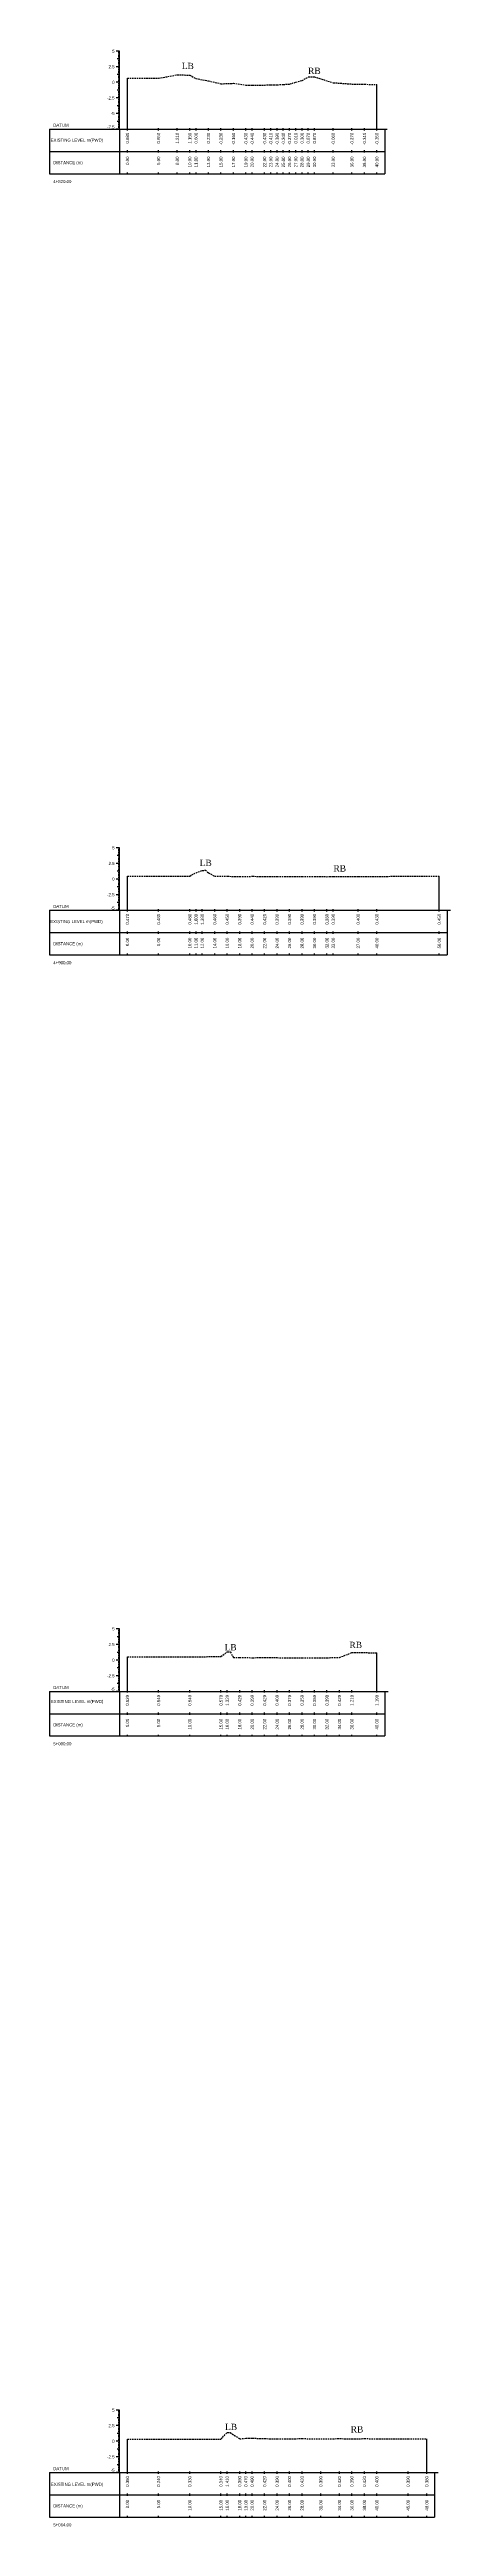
# Model space of a CAD drawing. Header units: inches. Extents: x 6579 to 9220, y -2276 to -1013.
# Drawn here: x 9155.2 to 9219.5, y -1494.5 to -1098.1 of the extents above; entities that cross this region are included whole.
import ezdxf
from ezdxf.enums import TextEntityAlignment as Align

# ---------------------------------------------------------------- set-up
doc = ezdxf.new("R2010")
doc.units = ezdxf.units.IN
doc.header["$MEASUREMENT"] = 0
doc.linetypes.add('HIDDEN', pattern=[0.375, 0.25, -0.125])
doc.layers.add('CS_Drawing', color=7, linetype='Continuous')
doc.layers.add('GL', color=3, linetype='HIDDEN')
doc.styles.add('romans', font='romans.shx')

msp = doc.modelspace()

# ---------------------------------------------------------------- linework, layer by layer
at = {"layer": 'CS_Drawing'}
for p, q in [((9166.45, -1098.39), (9165.89, -1098.39)), ((9166.45, -1100.89), (9165.89, -1100.89)), ((9166.45, -1098.39), (9166.06, -1098.39)), ((9166.45, -1099.64), (9166.06, -1099.64)), ((9166.45, -1100.89), (9166.06, -1100.89)), ((9166.45, -1098.39), (9166.22, -1098.39)), ((9166.45, -1098.64), (9166.22, -1098.64)), ((9166.45, -1098.89), (9166.22, -1098.89)), ((9166.45, -1099.14), (9166.22, -1099.14)), ((9166.45, -1099.39), (9166.22, -1099.39)), ((9166.45, -1099.64), (9166.22, -1099.64)), ((9166.45, -1099.89), (9166.22, -1099.89)), ((9166.45, -1100.14), (9166.22, -1100.14)), ((9166.45, -1100.39), (9166.22, -1100.39)), ((9166.45, -1100.64), (9166.22, -1100.64)), ((9166.45, -1100.89), (9166.22, -1100.89)), ((9166.45, -1101.14), (9166.22, -1101.14)), ((9166.45, -1101.39), (9166.22, -1101.39)), ((9166.45, -1101.64), (9166.22, -1101.64)), ((9166.45, -1101.89), (9166.22, -1101.89)), ((9166.45, -1110.89), (9166.45, -1098.39)), ((9166.45, -1103.39), (9165.89, -1103.39)), ((9166.45, -1105.89), (9165.89, -1105.89)), ((9166.45, -1102.14), (9166.06, -1102.14)), ((9166.45, -1103.39), (9166.06, -1103.39)), ((9166.45, -1104.64), (9166.06, -1104.64)), ((9166.45, -1105.89), (9166.06, -1105.89)), ((9166.45, -1102.14), (9166.22, -1102.14)), ((9166.45, -1102.39), (9166.22, -1102.39)), ((9166.45, -1102.64), (9166.22, -1102.64)), ((9166.45, -1102.89), (9166.22, -1102.89)), ((9166.45, -1103.14), (9166.22, -1103.14)), ((9166.45, -1103.39), (9166.22, -1103.39)), ((9166.45, -1103.64), (9166.22, -1103.64)), ((9166.45, -1103.89), (9166.22, -1103.89)), ((9166.45, -1104.14), (9166.22, -1104.14)), ((9166.45, -1104.39), (9166.22, -1104.39)), ((9166.45, -1104.64), (9166.22, -1104.64)), ((9166.45, -1104.89), (9166.22, -1104.89)), ((9166.45, -1105.14), (9166.22, -1105.14)), ((9166.45, -1105.39), (9166.22, -1105.39)), ((9166.45, -1105.64), (9166.22, -1105.64)), ((9166.45, -1105.89), (9166.22, -1105.89)), ((9167.7, -1110.89), (9167.7, -1102.71)), ((9207.7, -1110.89), (9207.7, -1103.74)), ((9166.45, -1108.39), (9165.89, -1108.39)), ((9166.45, -1107.14), (9166.06, -1107.14)), ((9166.45, -1108.39), (9166.06, -1108.39)), ((9166.45, -1109.64), (9166.06, -1109.64)), ((9166.45, -1106.14), (9166.22, -1106.14)), ((9166.45, -1106.39), (9166.22, -1106.39)), ((9166.45, -1106.64), (9166.22, -1106.64)), ((9166.45, -1106.89), (9166.22, -1106.89)), ((9166.45, -1107.14), (9166.22, -1107.14)), ((9166.45, -1107.39), (9166.22, -1107.39)), ((9166.45, -1107.64), (9166.22, -1107.64)), ((9166.45, -1107.89), (9166.22, -1107.89)), ((9166.45, -1108.14), (9166.22, -1108.14)), ((9166.45, -1108.39), (9166.22, -1108.39)), ((9166.45, -1108.64), (9166.22, -1108.64)), ((9166.45, -1108.89), (9166.22, -1108.89)), ((9166.45, -1109.14), (9166.22, -1109.14)), ((9166.45, -1109.39), (9166.22, -1109.39)), ((9166.45, -1109.64), (9166.22, -1109.64)), ((9155.2, -1110.89), (9166.45, -1110.89)), ((9155.2, -1110.89), (9155.2, -1118.02)), ((9166.45, -1110.89), (9165.89, -1110.89)), ((9166.45, -1110.89), (9166.06, -1110.89)), ((9166.45, -1109.89), (9166.22, -1109.89)), ((9166.45, -1110.14), (9166.22, -1110.14)), ((9166.45, -1110.39), (9166.22, -1110.39)), ((9166.45, -1110.64), (9166.22, -1110.64)), ((9166.45, -1110.89), (9166.22, -1110.89)), ((9166.45, -1110.89), (9208.95, -1110.89)), ((9166.45, -1110.89), (9166.45, -1118.02)), ((9167.7, -1111.08), (9167.7, -1110.71)), ((9172.7, -1111.08), (9172.7, -1110.71)), ((9175.7, -1111.08), (9175.7, -1110.71)), ((9177.7, -1111.08), (9177.7, -1110.71)), ((9178.7, -1111.08), (9178.7, -1110.71)), ((9180.7, -1111.08), (9180.7, -1110.71)), ((9182.7, -1111.08), (9182.7, -1110.71)), ((9184.7, -1111.08), (9184.7, -1110.71)), ((9186.7, -1111.08), (9186.7, -1110.71)), ((9187.7, -1111.08), (9187.7, -1110.71)), ((9189.7, -1111.08), (9189.7, -1110.71)), ((9190.7, -1111.08), (9190.7, -1110.71)), ((9191.7, -1111.08), (9191.7, -1110.71)), ((9192.7, -1111.08), (9192.7, -1110.71)), ((9193.7, -1111.08), (9193.7, -1110.71)), ((9194.7, -1111.08), (9194.7, -1110.71)), ((9195.7, -1111.08), (9195.7, -1110.71)), ((9196.7, -1111.08), (9196.7, -1110.71)), ((9197.7, -1111.08), (9197.7, -1110.71)), ((9200.7, -1111.08), (9200.7, -1110.71)), ((9203.7, -1111.08), (9203.7, -1110.71)), ((9205.7, -1111.08), (9205.7, -1110.71)), ((9207.7, -1111.08), (9207.7, -1110.71)), ((9208.95, -1110.89), (9209.34, -1110.89)), ((9208.95, -1110.89), (9209.17, -1110.89)), ((9208.95, -1110.89), (9208.95, -1118.02)), ((9155.2, -1114.46), (9166.45, -1114.46)), ((9166.45, -1114.46), (9208.95, -1114.46)), ((9166.45, -1114.46), (9208.95, -1114.46)), ((9167.7, -1114.64), (9167.7, -1114.27)), ((9172.7, -1114.64), (9172.7, -1114.27)), ((9175.7, -1114.64), (9175.7, -1114.27)), ((9177.7, -1114.64), (9177.7, -1114.27)), ((9178.7, -1114.64), (9178.7, -1114.27)), ((9180.7, -1114.64), (9180.7, -1114.27)), ((9182.7, -1114.64), (9182.7, -1114.27)), ((9184.7, -1114.64), (9184.7, -1114.27)), ((9186.7, -1114.64), (9186.7, -1114.27)), ((9187.7, -1114.64), (9187.7, -1114.27)), ((9189.7, -1114.64), (9189.7, -1114.27)), ((9190.7, -1114.64), (9190.7, -1114.27)), ((9191.7, -1114.64), (9191.7, -1114.27)), ((9192.7, -1114.64), (9192.7, -1114.27)), ((9193.7, -1114.64), (9193.7, -1114.27)), ((9194.7, -1114.64), (9194.7, -1114.27)), ((9195.7, -1114.64), (9195.7, -1114.27)), ((9196.7, -1114.64), (9196.7, -1114.27)), ((9197.7, -1114.64), (9197.7, -1114.27)), ((9200.7, -1114.64), (9200.7, -1114.27)), ((9203.7, -1114.64), (9203.7, -1114.27)), ((9205.7, -1114.64), (9205.7, -1114.27)), ((9207.7, -1114.64), (9207.7, -1114.27)), ((9155.2, -1118.02), (9166.45, -1118.02)), ((9166.45, -1118.02), (9208.95, -1118.02)), ((9167.7, -1118.02), (9167.7, -1117.83)), ((9172.7, -1118.02), (9172.7, -1117.83)), ((9175.7, -1118.02), (9175.7, -1117.83)), ((9177.7, -1118.02), (9177.7, -1117.83)), ((9178.7, -1118.02), (9178.7, -1117.83)), ((9180.7, -1118.02), (9180.7, -1117.83)), ((9182.7, -1118.02), (9182.7, -1117.83)), ((9184.7, -1118.02), (9184.7, -1117.83)), ((9186.7, -1118.02), (9186.7, -1117.83)), ((9187.7, -1118.02), (9187.7, -1117.83)), ((9189.7, -1118.02), (9189.7, -1117.83)), ((9190.7, -1118.02), (9190.7, -1117.83)), ((9191.7, -1118.02), (9191.7, -1117.83)), ((9192.7, -1118.02), (9192.7, -1117.83)), ((9193.7, -1118.02), (9193.7, -1117.83)), ((9194.7, -1118.02), (9194.7, -1117.83)), ((9195.7, -1118.02), (9195.7, -1117.83)), ((9196.7, -1118.02), (9196.7, -1117.83)), ((9197.7, -1118.02), (9197.7, -1117.83)), ((9200.7, -1118.02), (9200.7, -1117.83)), ((9203.7, -1118.02), (9203.7, -1117.83)), ((9205.7, -1118.02), (9205.7, -1117.83)), ((9207.7, -1118.02), (9207.7, -1117.83)), ((9166.45, -1225.89), (9165.89, -1225.89)), ((9166.45, -1228.39), (9165.89, -1228.39)), ((9166.45, -1225.89), (9166.06, -1225.89)), ((9166.45, -1227.14), (9166.06, -1227.14)), ((9166.45, -1228.39), (9166.06, -1228.39)), ((9166.45, -1225.89), (9166.22, -1225.89)), ((9166.45, -1226.14), (9166.22, -1226.14)), ((9166.45, -1226.39), (9166.22, -1226.39)), ((9166.45, -1226.64), (9166.22, -1226.64)), ((9166.45, -1226.89), (9166.22, -1226.89)), ((9166.45, -1227.14), (9166.22, -1227.14)), ((9166.45, -1227.39), (9166.22, -1227.39)), ((9166.45, -1227.64), (9166.22, -1227.64)), ((9166.45, -1227.89), (9166.22, -1227.89)), ((9166.45, -1228.14), (9166.22, -1228.14)), ((9166.45, -1228.39), (9166.22, -1228.39)), ((9166.45, -1228.64), (9166.22, -1228.64)), ((9166.45, -1235.89), (9166.45, -1225.89)), ((9166.45, -1230.89), (9165.89, -1230.89)), ((9166.45, -1229.64), (9166.06, -1229.64)), ((9166.45, -1230.89), (9166.06, -1230.89)), ((9166.45, -1232.14), (9166.06, -1232.14)), ((9166.45, -1228.89), (9166.22, -1228.89)), ((9166.45, -1229.14), (9166.22, -1229.14)), ((9166.45, -1229.39), (9166.22, -1229.39)), ((9166.45, -1229.64), (9166.22, -1229.64)), ((9166.45, -1229.89), (9166.22, -1229.89)), ((9166.45, -1230.14), (9166.22, -1230.14)), ((9166.45, -1230.39), (9166.22, -1230.39)), ((9166.45, -1230.64), (9166.22, -1230.64)), ((9166.45, -1230.89), (9166.22, -1230.89)), ((9166.45, -1231.14), (9166.22, -1231.14)), ((9166.45, -1231.39), (9166.22, -1231.39)), ((9166.45, -1231.64), (9166.22, -1231.64)), ((9166.45, -1231.89), (9166.22, -1231.89)), ((9166.45, -1232.14), (9166.22, -1232.14)), ((9166.45, -1232.39), (9166.22, -1232.39)), ((9166.45, -1232.64), (9166.22, -1232.64)), ((9167.7, -1235.89), (9167.7, -1230.42)), ((9217.7, -1235.89), (9217.7, -1230.44)), ((9155.2, -1235.89), (9166.45, -1235.89)), ((9155.2, -1235.89), (9155.2, -1243.02)), ((9166.45, -1233.39), (9165.89, -1233.39)), ((9166.45, -1235.89), (9165.89, -1235.89)), ((9166.45, -1233.39), (9166.06, -1233.39)), ((9166.45, -1234.64), (9166.06, -1234.64)), ((9166.45, -1235.89), (9166.06, -1235.89)), ((9166.45, -1232.89), (9166.22, -1232.89)), ((9166.45, -1233.14), (9166.22, -1233.14)), ((9166.45, -1233.39), (9166.22, -1233.39)), ((9166.45, -1233.64), (9166.22, -1233.64)), ((9166.45, -1233.89), (9166.22, -1233.89)), ((9166.45, -1234.14), (9166.22, -1234.14)), ((9166.45, -1234.39), (9166.22, -1234.39)), ((9166.45, -1234.64), (9166.22, -1234.64)), ((9166.45, -1234.89), (9166.22, -1234.89)), ((9166.45, -1235.14), (9166.22, -1235.14)), ((9166.45, -1235.39), (9166.22, -1235.39)), ((9166.45, -1235.64), (9166.22, -1235.64)), ((9166.45, -1235.89), (9166.22, -1235.89)), ((9166.45, -1235.89), (9218.95, -1235.89)), ((9166.45, -1235.89), (9166.45, -1243.02)), ((9167.7, -1236.08), (9167.7, -1235.71)), ((9172.7, -1236.08), (9172.7, -1235.71)), ((9177.7, -1236.08), (9177.7, -1235.71)), ((9178.7, -1236.08), (9178.7, -1235.71)), ((9179.7, -1236.08), (9179.7, -1235.71)), ((9181.7, -1236.08), (9181.7, -1235.71)), ((9183.7, -1236.08), (9183.7, -1235.71)), ((9185.7, -1236.08), (9185.7, -1235.71)), ((9187.7, -1236.08), (9187.7, -1235.71)), ((9189.7, -1236.08), (9189.7, -1235.71)), ((9191.7, -1236.08), (9191.7, -1235.71)), ((9193.7, -1236.08), (9193.7, -1235.71)), ((9195.7, -1236.08), (9195.7, -1235.71)), ((9197.7, -1236.08), (9197.7, -1235.71)), ((9199.7, -1236.08), (9199.7, -1235.71)), ((9200.7, -1236.08), (9200.7, -1235.71)), ((9204.7, -1236.08), (9204.7, -1235.71)), ((9207.7, -1236.08), (9207.7, -1235.71)), ((9217.7, -1236.08), (9217.7, -1235.71)), ((9218.95, -1235.89), (9219.51, -1235.89)), ((9218.95, -1235.89), (9219.34, -1235.89)), ((9218.95, -1235.89), (9219.17, -1235.89)), ((9218.95, -1235.89), (9218.95, -1243.02)), ((9155.2, -1239.46), (9166.45, -1239.46)), ((9166.45, -1239.46), (9218.95, -1239.46)), ((9166.45, -1239.46), (9218.95, -1239.46)), ((9167.7, -1239.64), (9167.7, -1239.27)), ((9172.7, -1239.64), (9172.7, -1239.27)), ((9177.7, -1239.64), (9177.7, -1239.27)), ((9178.7, -1239.64), (9178.7, -1239.27)), ((9179.7, -1239.64), (9179.7, -1239.27)), ((9181.7, -1239.64), (9181.7, -1239.27)), ((9183.7, -1239.64), (9183.7, -1239.27)), ((9185.7, -1239.64), (9185.7, -1239.27)), ((9187.7, -1239.64), (9187.7, -1239.27)), ((9189.7, -1239.64), (9189.7, -1239.27)), ((9191.7, -1239.64), (9191.7, -1239.27)), ((9193.7, -1239.64), (9193.7, -1239.27)), ((9195.7, -1239.64), (9195.7, -1239.27)), ((9197.7, -1239.64), (9197.7, -1239.27)), ((9199.7, -1239.64), (9199.7, -1239.27)), ((9200.7, -1239.64), (9200.7, -1239.27)), ((9204.7, -1239.64), (9204.7, -1239.27)), ((9207.7, -1239.64), (9207.7, -1239.27)), ((9217.7, -1239.64), (9217.7, -1239.27)), ((9155.2, -1243.02), (9166.45, -1243.02)), ((9166.45, -1243.02), (9218.95, -1243.02)), ((9167.7, -1243.02), (9167.7, -1242.83)), ((9172.7, -1243.02), (9172.7, -1242.83)), ((9177.7, -1243.02), (9177.7, -1242.83)), ((9178.7, -1243.02), (9178.7, -1242.83)), ((9179.7, -1243.02), (9179.7, -1242.83)), ((9181.7, -1243.02), (9181.7, -1242.83)), ((9183.7, -1243.02), (9183.7, -1242.83)), ((9185.7, -1243.02), (9185.7, -1242.83)), ((9187.7, -1243.02), (9187.7, -1242.83)), ((9189.7, -1243.02), (9189.7, -1242.83)), ((9191.7, -1243.02), (9191.7, -1242.83)), ((9193.7, -1243.02), (9193.7, -1242.83)), ((9195.7, -1243.02), (9195.7, -1242.83)), ((9197.7, -1243.02), (9197.7, -1242.83)), ((9199.7, -1243.02), (9199.7, -1242.83)), ((9200.7, -1243.02), (9200.7, -1242.83)), ((9204.7, -1243.02), (9204.7, -1242.83)), ((9207.7, -1243.02), (9207.7, -1242.83)), ((9217.7, -1243.02), (9217.7, -1242.83)), ((9166.45, -1350.89), (9165.89, -1350.89)), ((9166.45, -1350.89), (9166.06, -1350.89)), ((9166.45, -1350.89), (9166.22, -1350.89)), ((9166.45, -1351.14), (9166.22, -1351.14)), ((9166.45, -1351.39), (9166.22, -1351.39)), ((9166.45, -1351.64), (9166.22, -1351.64)), ((9166.45, -1360.89), (9166.45, -1350.89)), ((9166.45, -1353.39), (9165.89, -1353.39)), ((9166.45, -1352.14), (9166.06, -1352.14)), ((9166.45, -1353.39), (9166.06, -1353.39)), ((9166.45, -1354.64), (9166.06, -1354.64)), ((9166.45, -1351.89), (9166.22, -1351.89)), ((9166.45, -1352.14), (9166.22, -1352.14)), ((9166.45, -1352.39), (9166.22, -1352.39)), ((9166.45, -1352.64), (9166.22, -1352.64)), ((9166.45, -1352.89), (9166.22, -1352.89)), ((9166.45, -1353.14), (9166.22, -1353.14)), ((9166.45, -1353.39), (9166.22, -1353.39)), ((9166.45, -1353.64), (9166.22, -1353.64)), ((9166.45, -1353.89), (9166.22, -1353.89)), ((9166.45, -1354.14), (9166.22, -1354.14)), ((9166.45, -1354.39), (9166.22, -1354.39)), ((9166.45, -1354.64), (9166.22, -1354.64)), ((9166.45, -1354.89), (9166.22, -1354.89)), ((9166.45, -1355.14), (9166.22, -1355.14)), ((9166.45, -1355.39), (9166.22, -1355.39)), ((9167.7, -1360.89), (9167.7, -1355.37)), ((9207.7, -1360.89), (9207.7, -1354.7)), ((9166.45, -1355.89), (9165.89, -1355.89)), ((9166.45, -1358.39), (9165.89, -1358.39)), ((9166.45, -1355.89), (9166.06, -1355.89)), ((9166.45, -1357.14), (9166.06, -1357.14)), ((9166.45, -1358.39), (9166.06, -1358.39)), ((9166.45, -1355.64), (9166.22, -1355.64)), ((9166.45, -1355.89), (9166.22, -1355.89)), ((9166.45, -1356.14), (9166.22, -1356.14)), ((9166.45, -1356.39), (9166.22, -1356.39)), ((9166.45, -1356.64), (9166.22, -1356.64)), ((9166.45, -1356.89), (9166.22, -1356.89)), ((9166.45, -1357.14), (9166.22, -1357.14)), ((9166.45, -1357.39), (9166.22, -1357.39)), ((9166.45, -1357.64), (9166.22, -1357.64)), ((9166.45, -1357.89), (9166.22, -1357.89)), ((9166.45, -1358.14), (9166.22, -1358.14)), ((9166.45, -1358.39), (9166.22, -1358.39)), ((9166.45, -1358.64), (9166.22, -1358.64)), ((9166.45, -1358.89), (9166.22, -1358.89)), ((9166.45, -1359.14), (9166.22, -1359.14)), ((9166.45, -1359.39), (9166.22, -1359.39)), ((9155.2, -1360.89), (9166.45, -1360.89)), ((9155.2, -1360.89), (9155.2, -1368.02)), ((9166.45, -1360.89), (9165.89, -1360.89)), ((9166.45, -1359.64), (9166.06, -1359.64)), ((9166.45, -1360.89), (9166.06, -1360.89)), ((9166.45, -1359.64), (9166.22, -1359.64)), ((9166.45, -1359.89), (9166.22, -1359.89)), ((9166.45, -1360.14), (9166.22, -1360.14)), ((9166.45, -1360.39), (9166.22, -1360.39)), ((9166.45, -1360.64), (9166.22, -1360.64)), ((9166.45, -1360.89), (9166.22, -1360.89)), ((9166.45, -1360.89), (9208.95, -1360.89)), ((9166.45, -1360.89), (9166.45, -1368.02)), ((9167.7, -1361.08), (9167.7, -1360.71)), ((9172.7, -1361.08), (9172.7, -1360.71)), ((9177.7, -1361.08), (9177.7, -1360.71)), ((9182.7, -1361.08), (9182.7, -1360.71)), ((9183.7, -1361.08), (9183.7, -1360.71)), ((9185.7, -1361.08), (9185.7, -1360.71)), ((9187.7, -1361.08), (9187.7, -1360.71)), ((9189.7, -1361.08), (9189.7, -1360.71)), ((9191.7, -1361.08), (9191.7, -1360.71)), ((9193.7, -1361.08), (9193.7, -1360.71)), ((9195.7, -1361.08), (9195.7, -1360.71)), ((9197.7, -1361.08), (9197.7, -1360.71)), ((9199.7, -1361.08), (9199.7, -1360.71)), ((9201.7, -1361.08), (9201.7, -1360.71)), ((9203.7, -1361.08), (9203.7, -1360.71)), ((9207.7, -1361.08), (9207.7, -1360.71)), ((9208.95, -1360.89), (9209.51, -1360.89)), ((9208.95, -1360.89), (9209.34, -1360.89)), ((9208.95, -1360.89), (9209.17, -1360.89)), ((9208.95, -1360.89), (9208.95, -1368.02)), ((9155.2, -1364.46), (9166.45, -1364.46)), ((9166.45, -1364.46), (9208.95, -1364.46)), ((9166.45, -1364.46), (9208.95, -1364.46)), ((9167.7, -1364.64), (9167.7, -1364.27)), ((9172.7, -1364.64), (9172.7, -1364.27)), ((9177.7, -1364.64), (9177.7, -1364.27)), ((9182.7, -1364.64), (9182.7, -1364.27)), ((9183.7, -1364.64), (9183.7, -1364.27)), ((9185.7, -1364.64), (9185.7, -1364.27)), ((9187.7, -1364.64), (9187.7, -1364.27)), ((9189.7, -1364.64), (9189.7, -1364.27)), ((9191.7, -1364.64), (9191.7, -1364.27)), ((9193.7, -1364.64), (9193.7, -1364.27)), ((9195.7, -1364.64), (9195.7, -1364.27)), ((9197.7, -1364.64), (9197.7, -1364.27)), ((9199.7, -1364.64), (9199.7, -1364.27)), ((9201.7, -1364.64), (9201.7, -1364.27)), ((9203.7, -1364.64), (9203.7, -1364.27)), ((9207.7, -1364.64), (9207.7, -1364.27)), ((9155.2, -1368.02), (9166.45, -1368.02)), ((9166.45, -1368.02), (9208.95, -1368.02)), ((9167.7, -1368.02), (9167.7, -1367.83)), ((9172.7, -1368.02), (9172.7, -1367.83)), ((9177.7, -1368.02), (9177.7, -1367.83)), ((9182.7, -1368.02), (9182.7, -1367.83)), ((9183.7, -1368.02), (9183.7, -1367.83)), ((9185.7, -1368.02), (9185.7, -1367.83)), ((9187.7, -1368.02), (9187.7, -1367.83)), ((9189.7, -1368.02), (9189.7, -1367.83)), ((9191.7, -1368.02), (9191.7, -1367.83)), ((9193.7, -1368.02), (9193.7, -1367.83)), ((9195.7, -1368.02), (9195.7, -1367.83)), ((9197.7, -1368.02), (9197.7, -1367.83)), ((9199.7, -1368.02), (9199.7, -1367.83)), ((9201.7, -1368.02), (9201.7, -1367.83)), ((9203.7, -1368.02), (9203.7, -1367.83)), ((9207.7, -1368.02), (9207.7, -1367.83)), ((9166.45, -1475.89), (9165.89, -1475.89)), ((9166.45, -1478.39), (9165.89, -1478.39)), ((9166.45, -1475.89), (9166.06, -1475.89)), ((9166.45, -1477.14), (9166.06, -1477.14)), ((9166.45, -1478.39), (9166.06, -1478.39)), ((9166.45, -1475.89), (9166.22, -1475.89)), ((9166.45, -1476.14), (9166.22, -1476.14)), ((9166.45, -1476.39), (9166.22, -1476.39)), ((9166.45, -1476.64), (9166.22, -1476.64)), ((9166.45, -1476.89), (9166.22, -1476.89)), ((9166.45, -1477.14), (9166.22, -1477.14)), ((9166.45, -1477.39), (9166.22, -1477.39)), ((9166.45, -1477.64), (9166.22, -1477.64)), ((9166.45, -1477.89), (9166.22, -1477.89)), ((9166.45, -1478.14), (9166.22, -1478.14)), ((9166.45, -1478.39), (9166.22, -1478.39)), ((9166.45, -1485.89), (9166.45, -1475.89)), ((9166.45, -1480.89), (9165.89, -1480.89)), ((9166.45, -1479.64), (9166.06, -1479.64)), ((9166.45, -1480.89), (9166.06, -1480.89)), ((9166.45, -1482.14), (9166.06, -1482.14)), ((9166.45, -1478.64), (9166.22, -1478.64)), ((9166.45, -1478.89), (9166.22, -1478.89)), ((9166.45, -1479.14), (9166.22, -1479.14)), ((9166.45, -1479.39), (9166.22, -1479.39)), ((9166.45, -1479.64), (9166.22, -1479.64)), ((9166.45, -1479.89), (9166.22, -1479.89)), ((9166.45, -1480.14), (9166.22, -1480.14)), ((9166.45, -1480.39), (9166.22, -1480.39)), ((9166.45, -1480.64), (9166.22, -1480.64)), ((9166.45, -1480.89), (9166.22, -1480.89)), ((9166.45, -1481.14), (9166.22, -1481.14)), ((9166.45, -1481.39), (9166.22, -1481.39)), ((9166.45, -1481.64), (9166.22, -1481.64)), ((9166.45, -1481.89), (9166.22, -1481.89)), ((9166.45, -1482.14), (9166.22, -1482.14)), ((9166.45, -1482.39), (9166.22, -1482.39)), ((9167.7, -1485.89), (9167.7, -1480.54)), ((9215.7, -1485.89), (9215.7, -1480.51)), ((9155.2, -1485.89), (9166.45, -1485.89)), ((9155.2, -1485.89), (9155.2, -1493.02)), ((9166.45, -1483.39), (9165.89, -1483.39)), ((9166.45, -1485.89), (9165.89, -1485.89)), ((9166.45, -1483.39), (9166.06, -1483.39)), ((9166.45, -1484.64), (9166.06, -1484.64)), ((9166.45, -1485.89), (9166.06, -1485.89)), ((9166.45, -1482.64), (9166.22, -1482.64)), ((9166.45, -1482.89), (9166.22, -1482.89)), ((9166.45, -1483.14), (9166.22, -1483.14)), ((9166.45, -1483.39), (9166.22, -1483.39)), ((9166.45, -1483.64), (9166.22, -1483.64)), ((9166.45, -1483.89), (9166.22, -1483.89)), ((9166.45, -1484.14), (9166.22, -1484.14)), ((9166.45, -1484.39), (9166.22, -1484.39)), ((9166.45, -1484.64), (9166.22, -1484.64)), ((9166.45, -1484.89), (9166.22, -1484.89)), ((9166.45, -1485.14), (9166.22, -1485.14)), ((9166.45, -1485.39), (9166.22, -1485.39)), ((9166.45, -1485.64), (9166.22, -1485.64)), ((9166.45, -1485.89), (9166.22, -1485.89)), ((9166.45, -1485.89), (9216.95, -1485.89)), ((9166.45, -1485.89), (9166.45, -1493.02)), ((9167.7, -1486.08), (9167.7, -1485.71)), ((9172.7, -1486.08), (9172.7, -1485.71)), ((9177.7, -1486.08), (9177.7, -1485.71)), ((9182.7, -1486.08), (9182.7, -1485.71)), ((9183.7, -1486.08), (9183.7, -1485.71)), ((9185.7, -1486.08), (9185.7, -1485.71)), ((9186.7, -1486.08), (9186.7, -1485.71)), ((9187.7, -1486.08), (9187.7, -1485.71)), ((9189.7, -1486.08), (9189.7, -1485.71)), ((9191.7, -1486.08), (9191.7, -1485.71)), ((9193.7, -1486.08), (9193.7, -1485.71)), ((9195.7, -1486.08), (9195.7, -1485.71)), ((9198.7, -1486.08), (9198.7, -1485.71)), ((9201.7, -1486.08), (9201.7, -1485.71)), ((9203.7, -1486.08), (9203.7, -1485.71)), ((9205.7, -1486.08), (9205.7, -1485.71)), ((9207.7, -1486.08), (9207.7, -1485.71)), ((9212.7, -1486.08), (9212.7, -1485.71)), ((9215.7, -1486.08), (9215.7, -1485.71)), ((9216.95, -1485.89), (9217.51, -1485.89)), ((9216.95, -1485.89), (9217.34, -1485.89)), ((9216.95, -1485.89), (9217.17, -1485.89)), ((9216.95, -1485.89), (9216.95, -1493.02)), ((9155.2, -1489.46), (9166.45, -1489.46)), ((9166.45, -1489.46), (9216.95, -1489.46)), ((9166.45, -1489.46), (9216.95, -1489.46)), ((9167.7, -1489.64), (9167.7, -1489.27)), ((9172.7, -1489.64), (9172.7, -1489.27)), ((9177.7, -1489.64), (9177.7, -1489.27)), ((9182.7, -1489.64), (9182.7, -1489.27)), ((9183.7, -1489.64), (9183.7, -1489.27)), ((9185.7, -1489.64), (9185.7, -1489.27)), ((9186.7, -1489.64), (9186.7, -1489.27)), ((9187.7, -1489.64), (9187.7, -1489.27)), ((9189.7, -1489.64), (9189.7, -1489.27)), ((9191.7, -1489.64), (9191.7, -1489.27)), ((9193.7, -1489.64), (9193.7, -1489.27)), ((9195.7, -1489.64), (9195.7, -1489.27)), ((9198.7, -1489.64), (9198.7, -1489.27)), ((9201.7, -1489.64), (9201.7, -1489.27)), ((9203.7, -1489.64), (9203.7, -1489.27)), ((9205.7, -1489.64), (9205.7, -1489.27)), ((9207.7, -1489.64), (9207.7, -1489.27)), ((9212.7, -1489.64), (9212.7, -1489.27)), ((9215.7, -1489.64), (9215.7, -1489.27)), ((9155.2, -1493.02), (9166.45, -1493.02)), ((9166.45, -1493.02), (9216.95, -1493.02)), ((9167.7, -1493.02), (9167.7, -1492.83)), ((9172.7, -1493.02), (9172.7, -1492.83)), ((9177.7, -1493.02), (9177.7, -1492.83)), ((9182.7, -1493.02), (9182.7, -1492.83)), ((9183.7, -1493.02), (9183.7, -1492.83)), ((9185.7, -1493.02), (9185.7, -1492.83)), ((9186.7, -1493.02), (9186.7, -1492.83)), ((9187.7, -1493.02), (9187.7, -1492.83)), ((9189.7, -1493.02), (9189.7, -1492.83)), ((9191.7, -1493.02), (9191.7, -1492.83)), ((9193.7, -1493.02), (9193.7, -1492.83)), ((9195.7, -1493.02), (9195.7, -1492.83)), ((9198.7, -1493.02), (9198.7, -1492.83)), ((9201.7, -1493.02), (9201.7, -1492.83)), ((9203.7, -1493.02), (9203.7, -1492.83)), ((9205.7, -1493.02), (9205.7, -1492.83)), ((9207.7, -1493.02), (9207.7, -1492.83)), ((9212.7, -1493.02), (9212.7, -1492.83)), ((9215.7, -1493.02), (9215.7, -1492.83))]:
    msp.add_line(p, q, dxfattribs=at)
at = {"layer": 'GL'}
for points in [[(9167.7, -1102.71), (9172.7, -1102.74), (9175.7, -1102.18), (9177.7, -1102.24), (9178.7, -1102.79), (9180.7, -1103.16), (9182.7, -1103.62), (9184.7, -1103.55), (9186.7, -1103.82), (9187.7, -1103.83), (9189.7, -1103.82), (9190.7, -1103.8), (9191.7, -1103.78), (9192.7, -1103.73), (9193.7, -1103.66), (9194.7, -1103.38), (9195.7, -1103.09), (9196.7, -1102.52), (9197.7, -1102.52), (9200.7, -1103.45), (9203.7, -1103.66), (9205.7, -1103.7), (9207.7, -1103.74)], [(9167.7, -1230.42), (9172.7, -1230.41), (9177.7, -1230.41), (9178.7, -1229.89), (9179.7, -1229.51), (9180.2, -1229.49), (9180.7, -1229.89), (9181.7, -1230.43), (9183.7, -1230.44), (9185.7, -1230.5), (9187.7, -1230.45), (9189.7, -1230.47), (9191.7, -1230.5), (9193.7, -1230.5), (9195.7, -1230.5), (9197.7, -1230.5), (9199.7, -1230.51), (9200.7, -1230.5), (9204.7, -1230.49), (9207.7, -1230.46), (9217.7, -1230.44)], [(9167.7, -1355.37), (9172.7, -1355.35), (9177.7, -1355.35), (9182.7, -1355.32), (9183.7, -1354.57), (9184.2, -1354.58), (9184.7, -1355.47), (9185.7, -1355.47), (9187.7, -1355.5), (9189.7, -1355.47), (9191.7, -1355.49), (9193.7, -1355.52), (9195.7, -1355.54), (9197.7, -1355.54), (9199.7, -1355.5), (9201.7, -1355.47), (9203.7, -1354.68), (9207.7, -1354.7)], [(9167.7, -1480.54), (9172.7, -1480.55), (9177.7, -1480.56), (9182.7, -1480.55), (9183.7, -1479.48), (9184.2, -1479.5), (9185.7, -1480.5), (9186.7, -1480.42), (9187.7, -1480.4), (9189.7, -1480.47), (9191.7, -1480.5), (9193.7, -1480.49), (9195.7, -1480.47), (9198.7, -1480.5), (9201.7, -1480.47), (9203.7, -1480.5), (9205.7, -1480.47), (9207.7, -1480.49), (9212.7, -1480.5), (9215.7, -1480.51), (9215.7, -1480.51)]]:
    msp.add_lwpolyline(points, dxfattribs=at)

# ---------------------------------------------------------------- texts
at = {"char_height": 1, "width": 263.4059, "attachment_point": 1, "style": 'romans'}
for s, insert in [('{\\fTimes New Roman|b0|i0|c0|p18;LB}', (9176.42, -1100.27)), ('{\\fTimes New Roman|b0|i0|c0|p18;RB}', (9196.67, -1101.05)), ('{\\fTimes New Roman|b0|i0|c0|p18;LB}', (9179.29, -1227.8)), ('{\\fTimes New Roman|b0|i0|c0|p18;RB}', (9200.74, -1228.69)), ('{\\fTimes New Roman|b0|i0|c0|p18;LB}', (9183.28, -1353.32)), ('{\\fTimes New Roman|b0|i0|c0|p18;RB}', (9203.31, -1352.95)), ('{\\fTimes New Roman|b0|i0|c0|p18;LB}', (9183.36, -1478.09)), ('{\\fTimes New Roman|b0|i0|c0|p18;RB}', (9203.51, -1478.49))]:
    msp.add_mtext(s, dxfattribs=dict(at, insert=insert))
at = {"layer": 'CS_Drawing'}
for s, p in [('2.5', (9165.64, -1100.89)), ('5', (9165.64, -1098.39)), ('-2.5', (9165.64, -1105.89)), ('0', (9165.64, -1103.39)), ('-5', (9165.64, -1108.39)), ('2.5', (9165.64, -1228.39)), ('5', (9165.64, -1225.89)), ('0', (9165.64, -1230.89)), ('-2.5', (9165.64, -1233.39)), ('5', (9165.64, -1350.89)), ('2.5', (9165.64, -1353.39)), ('-2.5', (9165.64, -1358.39)), ('0', (9165.64, -1355.89)), ('2.5', (9165.64, -1478.39)), ('5', (9165.64, -1475.89)), ('0', (9165.64, -1480.89)), ('-2.5', (9165.64, -1483.39))]:
    msp.add_text(s, height=0.5, dxfattribs=at).set_placement(p, align=Align.MIDDLE_RIGHT)
for s, p in [('EXISTING LEVEL m(PWD)', (9155.4, -1112.64)), ('DATUM', (9155.82, -1110.27)), ('DISTANCE (m)', (9155.82, -1116.24)), ('4+820.00', (9155.82, -1119.27)), ('DATUM', (9155.82, -1235.27)), ('EXISTING LEVEL m(PWD)', (9155.33, -1237.7)), ('4+900.00', (9155.82, -1244.27)), ('DISTANCE (m)', (9155.82, -1241.24)), ('EXISTING LEVEL m(PWD)', (9155.43, -1362.51)), ('DATUM', (9155.82, -1360.27)), ('DISTANCE (m)', (9155.82, -1366.24)), ('5+000.00', (9155.82, -1369.27)), ('DATUM', (9155.82, -1485.27)), ('EXISTING LEVEL m(PWD)', (9155.43, -1487.78)), ('5+064.00', (9155.82, -1494.27)), ('DISTANCE (m)', (9155.82, -1491.24))]:
    msp.add_text(s, height=0.5, dxfattribs=at).set_placement(p, align=Align.MIDDLE_LEFT)
for s, p in [('-7.5', (9165.64, -1110.78)), ('-5', (9165.64, -1235.78)), ('-5', (9165.64, -1360.78)), ('-5', (9165.64, -1485.78))]:
    msp.add_text(s, height=0.5, dxfattribs=at).set_placement(p, align=Align.RIGHT)
for s, p in [('0.680', (9167.7, -1111.46)), ('0.650', (9172.7, -1111.46)), ('1.210', (9175.7, -1111.46)), ('1.150', (9177.7, -1111.46)), ('0.600', (9178.7, -1111.46)), ('0.230', (9180.7, -1111.46)), ('-0.230', (9182.7, -1111.46)), ('-0.160', (9184.7, -1111.46)), ('-0.430', (9186.7, -1111.46)), ('-0.440', (9187.7, -1111.46)), ('-0.430', (9189.7, -1111.46)), ('-0.410', (9190.7, -1111.46)), ('-0.390', (9191.7, -1111.46)), ('-0.340', (9192.7, -1111.46)), ('-0.270', (9193.7, -1111.46)), ('0.010', (9194.7, -1111.46)), ('0.300', (9195.7, -1111.46)), ('0.870', (9196.7, -1111.46)), ('0.870', (9197.7, -1111.46)), ('-0.060', (9200.7, -1111.46)), ('-0.270', (9203.7, -1111.46)), ('-0.310', (9205.7, -1111.46)), ('-0.350', (9207.7, -1111.46)), ('0.00', (9167.7, -1115.27)), ('5.00', (9172.7, -1115.27)), ('8.00', (9175.7, -1115.27)), ('10.00', (9177.7, -1115.27)), ('11.00', (9178.7, -1115.27)), ('13.00', (9180.7, -1115.27)), ('15.00', (9182.7, -1115.27)), ('17.00', (9184.7, -1115.27)), ('19.00', (9186.7, -1115.27)), ('20.00', (9187.7, -1115.27)), ('22.00', (9189.7, -1115.27)), ('23.00', (9190.7, -1115.27)), ('24.00', (9191.7, -1115.27)), ('25.00', (9192.7, -1115.27)), ('26.00', (9193.7, -1115.27)), ('27.00', (9194.7, -1115.27)), ('28.00', (9195.7, -1115.27)), ('29.00', (9196.7, -1115.27)), ('30.00', (9197.7, -1115.27)), ('33.00', (9200.7, -1115.27)), ('36.00', (9203.7, -1115.27)), ('38.00', (9205.7, -1115.27)), ('40.00', (9207.7, -1115.27)), ('0.470', (9167.7, -1236.46)), ('0.480', (9172.7, -1236.46)), ('0.480', (9177.7, -1236.46)), ('1.000', (9178.7, -1236.46)), ('1.380', (9179.7, -1236.46)), ('0.460', (9181.7, -1236.46)), ('0.450', (9183.7, -1236.46)), ('0.390', (9185.7, -1236.46)), ('0.440', (9187.7, -1236.46)), ('0.420', (9189.7, -1236.46)), ('0.390', (9191.7, -1236.46)), ('0.390', (9193.7, -1236.46)), ('0.390', (9195.7, -1236.46)), ('0.390', (9197.7, -1236.46)), ('0.380', (9199.7, -1236.46)), ('0.390', (9200.7, -1236.46)), ('0.400', (9204.7, -1236.46)), ('0.430', (9207.7, -1236.46)), ('0.450', (9217.7, -1236.46)), ('0.00', (9167.7, -1240.27)), ('5.00', (9172.7, -1240.27)), ('10.00', (9177.7, -1240.27)), ('11.00', (9178.7, -1240.27)), ('12.00', (9179.7, -1240.27)), ('14.00', (9181.7, -1240.27)), ('16.00', (9183.7, -1240.27)), ('18.00', (9185.7, -1240.27)), ('20.00', (9187.7, -1240.27)), ('22.00', (9189.7, -1240.27)), ('24.00', (9191.7, -1240.27)), ('26.00', (9193.7, -1240.27)), ('28.00', (9195.7, -1240.27)), ('30.00', (9197.7, -1240.27)), ('32.00', (9199.7, -1240.27)), ('33.00', (9200.7, -1240.27)), ('37.00', (9204.7, -1240.27)), ('40.00', (9207.7, -1240.27)), ('50.00', (9217.7, -1240.27)), ('0.520', (9167.7, -1361.46)), ('0.540', (9172.7, -1361.46)), ('0.540', (9177.7, -1361.46)), ('0.570', (9182.7, -1361.46)), ('1.320', (9183.7, -1361.46)), ('0.420', (9185.7, -1361.46)), ('0.390', (9187.7, -1361.46)), ('0.420', (9189.7, -1361.46)), ('0.400', (9191.7, -1361.46)), ('0.370', (9193.7, -1361.46)), ('0.350', (9195.7, -1361.46)), ('0.350', (9197.7, -1361.46)), ('0.390', (9199.7, -1361.46)), ('0.420', (9201.7, -1361.46)), ('1.210', (9203.7, -1361.46)), ('1.190', (9207.7, -1361.46)), ('0.00', (9167.7, -1365.27)), ('5.00', (9172.7, -1365.27)), ('10.00', (9177.7, -1365.27)), ('15.00', (9182.7, -1365.27)), ('16.00', (9183.7, -1365.27)), ('18.00', (9185.7, -1365.27)), ('20.00', (9187.7, -1365.27)), ('22.00', (9189.7, -1365.27)), ('24.00', (9191.7, -1365.27)), ('26.00', (9193.7, -1365.27)), ('28.00', (9195.7, -1365.27)), ('30.00', (9197.7, -1365.27)), ('32.00', (9199.7, -1365.27)), ('34.00', (9201.7, -1365.27)), ('36.00', (9203.7, -1365.27)), ('40.00', (9207.7, -1365.27)), ('0.350', (9167.7, -1486.46)), ('0.00', (9167.7, -1490.27)), ('0.340', (9172.7, -1486.46)), ('5.00', (9172.7, -1490.27)), ('0.330', (9177.7, -1486.46)), ('10.00', (9177.7, -1490.27)), ('0.340', (9182.7, -1486.46)), ('15.00', (9182.7, -1490.27)), ('1.410', (9183.7, -1486.46)), ('16.00', (9183.7, -1490.27)), ('0.390', (9185.7, -1486.46)), ('18.00', (9185.7, -1490.27)), ('0.470', (9186.7, -1486.46)), ('19.00', (9186.7, -1490.27)), ('0.490', (9187.7, -1486.46)), ('20.00', (9187.7, -1490.27)), ('0.420', (9189.7, -1486.46)), ('22.00', (9189.7, -1490.27)), ('0.390', (9191.7, -1486.46)), ('24.00', (9191.7, -1490.27)), ('0.400', (9193.7, -1486.46)), ('26.00', (9193.7, -1490.27)), ('0.420', (9195.7, -1486.46)), ('28.00', (9195.7, -1490.27)), ('0.390', (9198.7, -1486.46)), ('31.00', (9198.7, -1490.27)), ('0.420', (9201.7, -1486.46)), ('34.00', (9201.7, -1490.27)), ('0.390', (9203.7, -1486.46)), ('36.00', (9203.7, -1490.27)), ('0.420', (9205.7, -1486.46)), ('38.00', (9205.7, -1490.27)), ('0.400', (9207.7, -1486.46)), ('40.00', (9207.7, -1490.27)), ('0.390', (9212.7, -1486.46)), ('45.00', (9212.7, -1490.27)), ('0.380', (9215.7, -1486.46)), ('48.00', (9215.7, -1490.27))]:
    msp.add_text(s, height=0.5, rotation=90, dxfattribs=at).set_placement(p, align=Align.MIDDLE_RIGHT)

doc.saveas('drawing.dxf')
